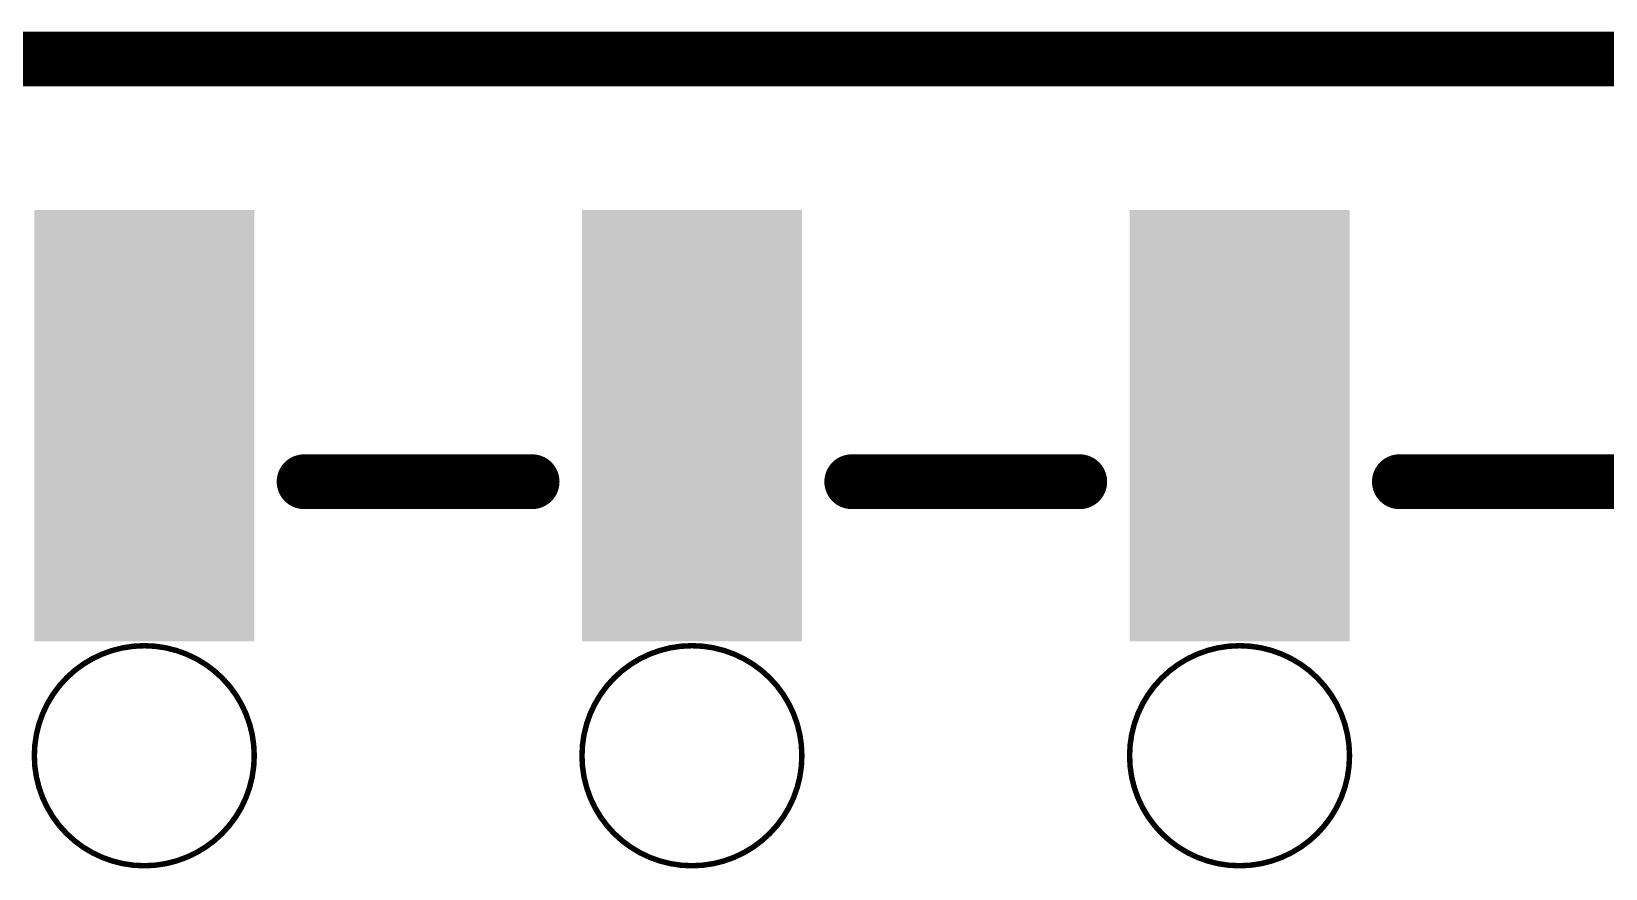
# Model space of a CAD drawing. Header units: inches. Extents: x -3.1 to 90.9, y -0.8 to 60.1.
# Drawn here: x 42.13 to 49.43, y 56.25 to 60.13 of the extents above; entities that cross this region are included whole.
import ezdxf

# ---------------------------------------------------------------- set-up
doc = ezdxf.new("R2010")
doc.units = ezdxf.units.IN
for name, color, linetype in [('Mechanical 1', 6, 'Continuous'), ('Top Overlay', 2, 'Continuous'), ('Top Paste', 8, 'Continuous')]:
    doc.layers.add(name, color=color, linetype=linetype)

# ---------------------------------------------------------------- blocks, each defined once
blk = doc.blocks.new('CONN_SMD_FH_00369_36')
at = {"layer": 'Top Paste'}
for points in [[(-5.84, 1.8), (-6.86, 1.8), (-6.86, 3.8), (-5.84, 3.8)], [(-3.3, 1.8), (-4.32, 1.8), (-4.32, 3.8), (-3.3, 3.8)], [(-0.76, 1.8), (-1.78, 1.8), (-1.78, 3.8), (-0.76, 3.8)]]:
    blk.add_hatch(color=8, dxfattribs=at).paths.add_polyline_path(points)
at = {"layer": 'Mechanical 1'}
for points, const_width in [([(-5.84, 1.2699, 1), (-6.86, 1.2699, 1)], 0.0254), ([(-3.3, 1.2699, 1), (-4.32, 1.2699, 1)], 0.0254), ([(-0.76, 1.2699, 1), (-1.78, 1.2699, 1)], 0.0254), ([(-6.8664, 1.2699, 1), (-6.8537, 1.2699, 1)], 0.0127), ([(-5.8463, 1.2699, 1), (-5.8336, 1.2699, 1)], 0.0127), ([(-4.3264, 1.2699, 1), (-4.3137, 1.2699, 1)], 0.0127), ([(-3.3063, 1.2699, 1), (-3.2936, 1.2699, 1)], 0.0127), ([(-1.7864, 1.2699, 1), (-1.7737, 1.2699, 1)], 0.0127), ([(-0.7663, 1.2699, 1), (-0.7536, 1.2699, 1)], 0.0127)]:
    blk.add_lwpolyline(points, format="xyb", close=True, dxfattribs=dict(at, const_width=const_width))
at = {"layer": 'Top Overlay', "const_width": 0.254}
for points in [[(-5.6088, 2.54), (-4.5511, 2.54)], [(-3.0688, 2.54), (-2.0111, 2.54)], [(-0.5288, 2.54), (0.5289, 2.54)]]:
    blk.add_lwpolyline(points, dxfattribs=at)
at = {"layer": 'Top Overlay', "const_width": 0.127}
for points in [[(-5.6723, 2.54, 1), (-5.5453, 2.54, 1)], [(-4.6146, 2.54, 1), (-4.4876, 2.54, 1)], [(-3.1323, 2.54, 1), (-3.0053, 2.54, 1)], [(-2.0746, 2.54, 1), (-1.9476, 2.54, 1)], [(-0.5923, 2.54, 1), (-0.4653, 2.54, 1)], [(0.4654, 2.54, 1), (0.5924, 2.54, 1)]]:
    blk.add_lwpolyline(points, format="xyb", close=True, dxfattribs=at)

msp = doc.modelspace()

# ---------------------------------------------------------------- linework, layer by layer
at = {"layer": 'Mechanical 1', "const_width": 0.254}
msp.add_lwpolyline([(1, 60), (89, 60)], dxfattribs=at)
at = {"layer": 'Mechanical 1'}
for points, const_width in [([(43.16, 56.7699, 1), (42.14, 56.7699, 1)], 0.01), ([(45.7, 56.7699, 1), (44.68, 56.7699, 1)], 0.01), ([(48.24, 56.7699, 1), (47.22, 56.7699, 1)], 0.01), ([(42.1375, 56.7699, 1), (42.1425, 56.7699, 1)], 0.005), ([(43.1575, 56.7699, 1), (43.1625, 56.7699, 1)], 0.005), ([(44.6775, 56.7699, 1), (44.6825, 56.7699, 1)], 0.005), ([(45.6975, 56.7699, 1), (45.7025, 56.7699, 1)], 0.005), ([(47.2175, 56.7699, 1), (47.2225, 56.7699, 1)], 0.005), ([(48.2375, 56.7699, 1), (48.2425, 56.7699, 1)], 0.005)]:
    msp.add_lwpolyline(points, format="xyb", close=True, dxfattribs=dict(at, const_width=const_width))

# ---------------------------------------------------------------- block references
msp.add_blockref('CONN_SMD_FH_00369_36', (49, 55.5))

doc.saveas('drawing.dxf')
